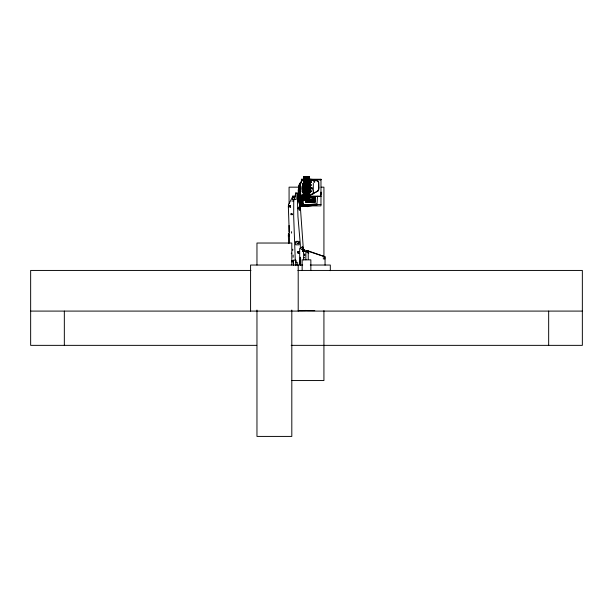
<?xml version="1.0" encoding="UTF-8"?>
<svg xmlns="http://www.w3.org/2000/svg" width="613" height="613" viewBox="0 0 613 613"><rect width="100%" height="100%" fill="white"/><g stroke="black" fill="none" stroke-linecap="round" stroke-linejoin="round"><path stroke-width="0.92" d="M288.884 207.117L288.447 205.041L288.884 205.922M295.811 261.989L295.811 260.203L293.366 260.127L293.351 263.59M299.458 201.033L299.458 198.214L299.512 198.865M300.316 263.046L300.316 260.985M307.864 205.707L300.906 205.876L300.906 205.378L301.78 205.478M300.906 201.823L300.906 201.087M300.906 200.305L300.906 199.524M304.102 196.466L301.42 196.359L303.404 196.129M302.952 187.839L302.96 187.647A3.571 3.571 0 0 0 303.006 189.019L303.129 189.34M302.968 187.647L302.945 188.835L302.968 187.555M299.121 188.268L299.489 184.046L302.914 179.847C303.864 178.161 297.267 185.831 299.182 187.961C298.071 191.616 299.152 196.796 303.895 196.221M303.213 185.111L303.213 183.977L302.868 184.329M303.274 249.116L302.876 251.253M303.864 181.946L303.864 176.59L309.136 176.59M304.6 176.59L304.224 181.747L304.201 176.59L304.899 176.59M303.512 251.621L303.512 251.046L304.784 250.786M304.753 192.191L304.715 199.815L304.791 192.382L305.389 192.444L304.868 192.444M304.768 188.114L304.768 189.854L304.768 187.218L305.335 187.478M304.791 184.023L304.715 176.59L304.753 184.222M304.807 181.525L304.868 183.816M308.124 252.035L306.791 251.981L306.791 250.778L325.051 256.793L325.051 265.153M307.282 185.111L307.626 183.977L307.626 185.111M307.902 187.241L307.902 186.375M308.239 259.123L308.239 251.897L306.791 251.981M308.178 194.244L308.178 199.815L308.691 199.815M308.178 182.161C307.419 175.172 309.419 174.115 308.76 181.946L309.09 176.59L309.021 182.643M309.09 199.815L309.09 194.459M309.021 181.525L309.021 184.888M310.094 188.39L309.986 187.762L309.871 189.616A3.647 3.647 0 0 0 309.902 186.942A3.571 3.571 0 0 1 309.917 189.31L309.91 189.471M302.922 179.28L302.899 179.977L304.186 179.448M303.205 187.999L302.845 188.842L303.136 186.651A3.632 3.632 0 0 0 303.213 189.9L302.899 188.444L303.205 189.547M304.531 192.382L304.186 199.815L304.6 199.815L304.607 191.34M320.921 193.67L320.982 192.091M308.492 181.946L308.515 176.59M292.623 260.793L292.685 260.471M299.458 200.934L299.458 200.459M306.485 202.397L305.856 202.068L305.872 199.302M292.746 261.406L292.738 261.812M297.428 200.091L297.972 216.856L300.332 244.602L300.309 248.487L299.673 248.533L299.673 261.736M299.458 198.428L299.458 198.865M308.707 199.562C309.55 201.225 306.331 201.194 307.082 199.562L307.197 200.597M300.278 205.96L303.274 248.196L303.014 251.192L303.159 247.752L302.086 247.614L302.094 246.947L303.159 247.545M303.849 191.34L303.864 199.815L304.117 194.459M310.324 188.091C312.232 188.75 308.462 188.712 310.331 186.007M310.967 188.268C309.665 187.333 311.105 189.463 310.799 187.969M320.967 192.628L320.936 194.421M310.094 188.191L310.094 188.038M301.458 182.482L301.473 182.099M310.921 184.927L310.937 185.662L310.155 185.609L310.124 185.111L310.914 184.888M301.489 181.578L301.466 181.226M305.734 185.364L305.734 184.858L305.741 185.609C306.983 186.574 306.416 183.708 306.508 184.927M305.734 191.379L305.741 190.62C306.983 189.655 306.416 192.52 306.508 191.302M310.147 185.364L310.155 185.111M310.147 191.379L310.155 190.62L310.937 190.597L310.921 191.302M320.928 194.735L320.913 195.218M317.557 196.26L317.005 203.723L308.155 204.727A57.124 56.358 0 0 1 304.523 204.719C302.523 204.474 302.393 201.225 303.343 199.991A0.935 0.927 8.4 0 0 302.623 198.788L301.42 198.581M304.324 251.046L304.377 249.767M310.048 188.045L309.871 187.08L310.101 187.808M292.631 260.448L292.623 260.893M314.431 201.869L314.737 201.248M292.156 201.447L292.186 200.696M300.654 191.693L300.676 186.099M311.542 187.999L311.427 188.467M305.489 190.398L305.596 189.907M316.752 180.85L317.22 180.705L318.561 182.237L318.637 188.973A2.667 2.667 0 0 1 317.672 191.026L309.266 195.915M313.672 199.662L313.059 199.915L312.952 199.455L313.672 199.662L312.952 199.455M299.512 196.298L299.458 197.133L299.458 195.922M308.569 201.646L308.431 200.987C306.868 202.351 310.661 200.995 309.565 199.554A1.356 1.356 0 0 0 308.684 198.336M293.604 201.325L293.734 199.577L296.209 199.447L295.972 192.942L294.025 199.562L295.803 193.325M292.148 214.772L292.156 213.562M309.871 186.137L310.094 185.762M300.286 188.268L300.661 186.191M307.19 190.467L307.419 186.015M307.419 189.846L307.419 190.321L307.795 190.099M309.91 187.057L310.025 188.597M293.144 257.322L293.16 255.046M307.419 186.383L307.358 185.969M305.588 186.252L305.098 186.084M296.424 242.74L296.11 242.694M302.952 188.697L302.807 188.52M306.086 200.803L306.829 201.646L306.01 201.761C307.082 200.512 312.914 203.853 314.423 201.125C316.699 197.57 310.684 197.256 308.408 198.106M303.282 188.199L302.945 187.739M307.971 201.187L308.339 201.792L307.259 201.777M288.7 206.52L288.616 206.397M288.7 235.269L288.616 235.139M302.86 196.528L303.297 196.512M308.753 196.735L308.783 195.785M306.339 200.995L306.561 200.282L306.937 200.788C305.19 201.179 307.458 201.064 306.561 200.282M310.002 188.773L309.879 189.294M312.4 189.333L312.523 187.739M311.412 200.934L311.435 199.861L310.523 200.413L311.412 200.934L311.442 199.861L310.561 200.099L311.12 201.064L311.764 200.42M292.868 196.643L292.355 199.631L293.734 199.577L293.681 216.351L295.274 260.173M314.768 201.93L314.684 201.217M311.182 188.697L311.067 187.563M292.539 198.275L292.685 197.516M307.841 184.207L307.741 183.701L307.649 184.207M307.987 192.536L307.496 192.344L308.117 192.559M303.129 187.478L303.696 187.218M301.91 203.8L301.857 200.42A0.973 0.95 -25.2 0 1 301.65 199.248L301.619 198.612L301.65 199.24A0.927 0.927 0 0 0 302.086 200.558L302.883 200.535M305.335 188.75L304.768 189.019M307.542 187.478L308.109 187.218M309.971 189.333L309.871 186.911M292.838 196.765L292.93 196.344M292.662 197.363L292.922 196.298L293.405 196.283L293.129 197.378L292.677 197.302M292.899 196.497L293.045 195.869L288.348 205.071L288.884 207.186L288.34 206.267M309.994 187.839L309.994 188.566M303.19 186.482L302.86 186.076M303.006 189.739L302.776 190.467M305.565 190.145L305.098 189.915L305.527 190.206M305.596 190.16L302.868 189.984L303.06 191.601L302.776 190.988M307.274 186.076L307.795 186.268M307.305 189.915L307.282 192.252L310.009 192.252C310.492 187.455 308.699 191.248 309.963 189.892M309.511 186.084L310.094 186.49M297.213 243.261L297.596 243.131M300.431 190.513L300.431 189.815L300.37 190.704M293.129 197.378L292.891 196.413L292.723 197.102L293.206 197.087M313.097 191.003L312.929 190.888M293.405 196.283L292.799 196.796M300.041 206.933C299.818 203.355 300.362 208.596 300.041 207.079M304.232 197.961L303.941 197.715M311.473 182.168L310.975 181.295L310.469 182.168L311.473 182.199L310.515 182.245M314.078 199.646L313.266 200.466L312.446 199.646L313.266 198.834L314.078 199.646A0.828 0.828 0 0 1 312.852 200.367A0.828 0.828 0 0 1 312.852 198.934A0.828 0.828 0 0 1 314.094 199.646L313.848 199.133M314.821 198.443C315.511 198.359 311.389 197.133 309.044 197.915M300.853 204.566L300.853 204.129M309.963 190.176L307.305 190.145M304.04 198.283C299.857 196.957 302.883 199.554 303.389 197.302M302.822 187.731L303.167 186.59L302.791 188.199L303.182 189.846M302.592 185.701L302.493 186.314L302.546 185.793M300.577 187.846L300.699 191.103M306.829 201.646L306.01 201.892L306.324 201.187M314.707 197.915L314.929 201.899L306.216 201.968L306.071 201.317M306.523 191.44L305.741 191.624L305.741 190.62M310.937 191.44L310.155 191.624M306.623 200.903L306.875 200.397M318.706 182.122L318.706 189.463L317.312 191.417L318.293 190.482L318.76 187.18L318.622 182.207L317.289 180.597A69.093 69.093 0 0 0 309.236 179.801M308.822 205.784L307.527 206.681L306.033 206.114M303.948 194.49L303.19 195.846L303.627 195.693M295.428 194.229C295.558 192.704 297.075 192.336 295.834 193.256L296.209 193.47M291.573 253.744L291.374 253.184M302.309 196.865L301.895 197.884L303.014 198.191M303.098 194.926L303.481 193.984L303.144 194.819L304.217 195.256M304.178 195.363L303.144 194.819M302.998 198.237L303.343 197.409L302.27 196.972M303.182 190.283L302.776 190.099L303.381 189.969M302.776 185.241L303.06 184.628L302.868 190.03M307.473 184.628L307.197 189.846M304.002 191.517L304.232 191.992L304.454 191.517M308.362 184.467L308.868 184.344L308.646 184.819M306.01 201.761L306.293 201.363M314.431 198.014L314.163 198.482L314.913 198.099L314.553 198.443M289.75 206.78L290.271 206.183L289.627 206.497L290.393 206.773M308.86 180.521L309.266 179.249L312.232 179.785M300.278 206.006L300.155 206.681M308.615 180.345L308.684 179.893L316.768 180.651M310.906 191.7L310.906 190.62M314.776 198.612L314.998 198.206M317.22 180.705L318.561 182.237M301.619 310.599L302.301 310.599M300.707 186.222L300.638 191.425M297.474 243.346L297.589 243.146M305.711 185.662L305.741 184.605L306.523 184.789M309.565 199.554L308.944 199.8L309.741 199.823L309.565 200.321A1.356 1.356 0 0 1 308.684 201.539L308.27 201.8M313.059 199.915L313.488 199.547M309.688 186.452L310.009 183.977L307.282 183.977L307.481 186.452M290.554 207.148L290.225 205.707M302.922 199.961L302.086 200.19M311.151 188.965L310.607 189.256L310.04 188.429M307.481 185.946L309.94 186.375M312.745 199.072L313.266 198.888M313.787 200.229L313.266 200.405M310.845 200.505L311.396 200.528M299.228 192.995A2.843 2.843 0 0 0 299.611 194.367L300.853 195.509L303.312 195.8M310.561 200.099L310.791 199.922M298.278 192.781L299.152 191.9L299.688 194.658M302.868 190.337L303.213 189.984L303.213 192.252L302.868 191.907M310.009 185.892L309.657 186.245L309.657 183.977L310.009 184.329M305.596 191.907L305.243 192.252L305.243 189.984L305.596 190.337M307.282 190.337L307.626 189.984L307.626 192.252L307.282 191.907M310.009 191.907L309.657 192.252L309.657 189.984L310.009 190.337M315.113 202.098L315.082 197.8L315.113 202.098L310.454 202.259M298.539 243.077L298.73 242.901M302.876 185.67L302.876 185.67A4.352 4.352 0 0 0 303.236 191.172M309.803 187.67L309.925 187.264A3.632 3.632 0 0 1 309.856 189.379M300.37 190.904L300.814 191.877M288.34 233.821L288.884 235.928L288.447 233.783L288.884 234.664M303.994 184.819L304.232 184.383L304.469 184.819M308.408 184.819L308.646 184.674M303.274 250.656L303.274 249.614M300.853 204.803L300.906 203.999M305.228 184.207L305.128 183.701L305.036 184.207M305.856 202.068L315.036 202.029M311.12 201.064L311.672 200.742M312.239 194.375L313.603 193.593M310.209 187.44L310.852 187.31M303.68 257.858L304.469 257.422M305.128 186.865L304.377 187.272L303.358 186.865L303.358 184.252L305.128 184.252L305.128 186.865L303.358 186.865M303.358 189.363L304.109 188.957L305.128 189.363L305.128 191.976L303.358 191.976L303.358 189.363L305.128 189.363M309.542 186.865L308.791 187.272L307.772 186.865L307.772 184.252L309.542 184.252L309.542 186.865L307.772 186.865M307.772 189.363L308.523 188.957L309.542 189.363L309.542 191.976L307.772 191.976L307.772 189.363L309.542 189.363M313.81 201.777C315.228 201.041 315.22 198.819 313.81 198.106M303.297 179.839L304.408 179.433M306.194 200.75L306.707 200.658M300.309 248.487L302.086 247.614M305.496 185.984L305.243 183.977L305.596 184.329M308.661 179.824L308.661 180.337M288.447 206.236L290.095 205.692L288.462 206.297M289.995 206.604L290.21 206.221M299.313 196.206L299.458 197.309L299.313 196.911M308.331 196.076L317.503 191.294A2.728 2.728 0 0 0 318.699 188.973L318.699 187.218M302.883 196.375L303.282 196.574L302.922 196.367M307.58 176.582L305.374 176.582M305.374 199.823L306.278 199.815M317.166 204.98C312.561 204.934 306.071 207.907 302.109 204.903M307.941 201.233L308.423 201.501M299.749 205.876L299.182 210.083L300.041 209.769M307.036 201.754L307.519 201.8M298.041 208.581L300.041 209.248L300.041 205.539M304.784 250.924L306.5 250.809M291.298 253.376L291.742 253.345M306.5 251.368L303.512 251.529L303.741 259.943M307.19 186.62L307.611 186.597M308.554 200.712L307.113 200.474M299.834 189.517L298.278 189.57L298.278 196.221L301.42 196.29M304.715 179.923L302.914 179.847L304.768 179.839M302.914 179.847L304.523 179.801M306.722 176.59L307.228 176.59M306.239 199.807L305.726 199.815M314.63 310.599L307.596 310.599M306.692 199.815L307.58 199.823M307.734 205.746L303.581 205.677M299.175 206.742L300.041 206.727M312.753 310.599L313.442 310.599M314.193 310.599L314.76 310.592M305.726 176.59L305.596 192.252L302.868 192.252M308.63 176.59L308.393 182.161M300.209 310.599L299.627 310.599M301.42 179.257L304.814 179.241M320.974 179.257L308.615 179.241L316.415 179.938M304.814 179.479L301.42 179.824L304.814 179.824M308.615 179.479L320.974 179.479M301.42 179.647L304.814 179.647M308.615 179.647L320.974 179.647M308.615 179.824L320.974 179.824M303.588 184.222L303.588 181.525L304.868 181.525L304.807 187.126M309.167 182.659L309.167 183.816M302.868 183.977L305.596 183.977M305.711 185.111L306.523 184.888L306.5 185.364M302.776 185.762L303.397 185.762M302.868 186.245L305.596 186.245M302.776 186.528L303.358 186.528M304.868 187.126L303.588 187.126L303.588 186.007M308.002 187.126L309.281 187.126L309.281 186.007M299.435 187.164L289.075 187.164L289.075 203.439M309.182 187.218L309.749 187.478L309.488 189.019L309.22 181.525M321.097 187.164L323.925 187.164L323.925 256.088M303.696 189.019L303.129 188.75M308.109 189.019L307.542 188.75M304.868 189.103L303.588 189.103L303.588 190.344M308.002 189.103L309.281 189.103L309.281 190.344M302.776 189.701L303.358 189.701M305.711 191.118L306.523 190.904L306.5 191.34M310.124 191.118L310.937 190.904L310.914 191.34M303.588 192.191L303.588 194.704L304.868 194.704M309.059 196.129L320.974 196.129M301.42 196.466L302.914 196.466M309.565 196.466L320.974 196.466M303.826 199.815L309.136 199.815L309.021 191.34M301.42 204.543L320.974 204.543M298.202 207.401L299.749 207.401M301.129 249.468L302.577 249.468M304.761 249.767L303.657 249.767L303.657 251.046M323.204 257.835L325.051 257.835M323.204 258.885L325.051 258.885M302.692 265.038L250.579 265.038L250.579 311.09M310.308 265.038L330.315 265.038L330.315 270.678M250.947 270.44L30.65 270.44L30.65 345.357L256.724 345.357M297.88 270.44L582.35 270.44L582.35 345.357L291.183 345.357M305.404 310.599L298.339 310.599M30.65 311.09L582.35 311.09M291.903 380.55L323.925 380.55L323.925 310.661M304.385 199.815L304.201 194.65M298.064 197.662L299.313 197.67M304.332 199.815L304.316 194.244M303.159 248.188L303.274 248.633M298.278 195.685L301.351 195.762L300.132 195.103L299.236 193.555L300.132 195.103L301.358 195.754M309.519 197.616L315.082 197.8M298.278 190.268L299.466 190.314M308.852 197.631L315.036 197.846M306.017 176.598L305.918 202.029M299.175 209.094L300.041 209.14M308.308 180.13L317.289 180.597M295.811 262.31L297.267 262.387L297.267 265.184M307.328 310.569L305.335 310.423L305.879 310.569M302.83 196.076L304.324 196.229M303.504 196.122L303.918 196.168M315.733 179.762L312.814 179.433L316.185 179.931M310.155 184.605L310.937 184.789M300.906 205.401L302.048 205.539M303.351 196.022L303.925 196.099M317.25 180.651L316.569 180.544A69.008 69.008 0 0 0 308.408 179.831M316.653 180L312.117 179.387A75.376 59.4 -90 0 0 308.983 179.241M309.427 199.999L308.944 199.8M302.033 195.853C297.42 194.719 300.018 188.498 299.259 185.348A2.728 2.728 0 0 1 299.834 183.639L299.159 185.095L299.175 192.995M308.99 179.371L310.316 179.961M288.34 235.017L288.884 235.928M310.975 182.459L310.469 182.168M309.304 200.183L309.174 199.577M308.201 251.621L307.864 250.778L325.051 256.793M312.477 194.045L312.186 193.187M302.186 198.283L301.895 194.183M303.343 197.409L302.255 197.003L302.033 197.846M302.47 205.669L303.113 205.953M300.355 184.467L299.596 184.122L300.324 184.528M303.159 249.698L303.159 249.575M308.615 198.298L309.58 199.646M307.136 201.746L306.155 200.911M308.883 184.819L308.362 184.59M307.282 185.892L307.626 186.245L307.626 184.797M302.868 185.892L303.213 186.245L303.213 184.797M307.481 190.283L307.795 189.969M299.565 194.39L300.132 195.103M300.768 191.831L300.493 191.057M299.274 201.325L299.313 200.65M310.906 184.528L310.906 185.609M308.239 251.897L308.822 253.062M290.271 206.32L290.654 207.11M307.864 250.771L308.239 251.537M309.864 188.367L309.917 187.233M308.868 191.517L308.362 191.762M307.19 190.988L307.473 191.601M303.121 189.724L302.883 188.459M302.094 246.947L302.27 247.376M312.507 199.646L312.684 200.167M299.458 202.382L299.313 201.93L299.458 202.443M306.186 200.903L306.125 199.21M303.006 186.383L303.006 185.908M299.313 199.953L299.458 200.627M293.366 263.682L293.658 265.153L293.252 262.019M306.784 250.717L306.791 251.667L308.124 251.69L308.124 253.069M300.853 201.761L300.906 202.374M299.458 202.098L299.512 202.765M295.903 264.816L295.811 260.203M303.826 249.767L303.933 251.046M300.853 200.16L300.906 200.926M300.853 196.696L300.906 197.493M300.853 198.428L300.906 199.263M301.742 201.026L301.895 203.462M311.381 187.923L311.404 188.321M288.34 206.236L289.612 243.039M288.34 234.986L288.631 243.476M304.263 194.658L304.347 198.099M304.117 181.946L304.048 176.59L304.025 182.161M299.458 204.313L299.458 204.826L299.458 204.229M299.152 189.54L299.152 190.298M308.492 194.459L308.515 199.815M309.381 188.114L309.381 190.727M304.967 188.114L304.967 190.727M304.515 176.59L304.523 184.023M304.201 181.747L304.263 176.59L304.332 182.161M303.512 251.23L306.5 251.529M302.945 188.375L302.945 188.543M548.666 311.09L548.666 345.357M320.974 179.241L320.974 205.884L301.42 205.884L301.42 195.838M313.304 183.134L313.304 193.447M310.852 270.563L310.852 259.843L302.148 259.843L302.148 270.563M310.331 189.057L310.331 190.528M309.803 186.452L309.803 189.777M309.281 184.222L309.281 181.525L308.002 181.525L308.002 190.344M309.281 192.191L309.281 194.704L308.002 194.704L308.063 191.907M309.22 191.907L309.22 194.704M308.937 176.59L308.937 182.161M308.937 194.244L308.63 199.815L308.393 194.244M308.262 181.525L308.262 184.888M308.262 191.34L308.262 194.704M308.117 182.061L308.117 184.222M308.117 192.191L308.117 194.175M307.397 176.59L307.397 184.023M307.397 192.382L307.397 199.815M307.105 176.59L307.105 199.815M307.013 176.59L307.013 199.815M305.948 176.59L305.948 199.815M305.864 252.341L305.864 259.812M305.565 192.382L305.565 199.815M305.389 186.452L305.389 189.777M304.807 191.907L304.807 194.704M304.761 254.134L304.761 255.544M304.607 182.643L304.607 181.525L304.607 184.888M304.469 254.142L304.469 255.552M304.025 194.244L304.025 199.815M303.864 176.59L303.849 184.888M303.65 181.525L303.65 194.704M303.489 188.114L303.489 190.727M302.914 196.083L302.914 205.884M302.73 246.985L302.73 247.583M302.577 251.636L302.577 248.503A0.874 0.858 0 0 0 302.01 247.698M302.102 205.577L302.102 206.558M301.42 179.241L301.42 182.689M301.274 182.053L301.274 183.095M301.052 204.949L301.052 206.037M300.906 195.945L300.906 205.876M300.608 258.027L300.608 265.368M300.37 183.111L300.37 193.424M300.324 182.482L300.324 194.099M300.316 257.176L300.316 265.368M300.056 187.915L300.056 188.612M299.703 209.271L299.703 210.083M299.458 195.823L299.512 204.849M299.389 262.019L299.389 264.402M298.761 192.03L298.761 193.432M298.761 193.769L298.761 194.712M298.761 195.693L298.761 196.635M298.761 197.953L298.761 198.903M298.761 200.221L298.761 201.171M298.761 202.144L298.761 203.087M298.301 192.628L298.301 201.554M298.202 265.038L298.202 311.09M298.064 193.026L298.064 200.673M298.01 193.034L298.01 200.872M292.738 249.192L292.738 250.456M291.811 265.046L291.811 243.032L256.962 243.032L256.962 265.046M291.811 310.048L291.811 436.418L256.962 436.418L256.962 310.048M291.573 231.676L291.573 233.132M291.573 260.425L291.573 261.874M291.114 213.385L291.114 214.834M289.075 225.454L289.075 232.158M64.334 311.09L64.334 345.357M309.894 187.808A3.433 3.433 0 0 1 309.856 188.973M295.864 265.383A8.138 0.59 86.2 0 1 295.75 264.05M303.389 199.708A0.927 0.927 0 0 1 302.623 200.62M291.114 214.121L291.987 214.305L291.114 214.121M307.902 188.114L307.902 190.727L307.902 188.114M300.033 203.922L300.033 204.558L300.033 203.937M309.657 196.421L309.657 195.8L309.657 196.421M288.677 205.707L288.677 205.707M288.677 234.45L288.677 234.45M298.5 242.648L298.454 243.116L298.5 242.648M303.404 195.493L303.351 195.915L303.404 195.493M297.65 252.05L297.949 253.169L299.673 253.468L298.278 253.292L297.55 252.41L297.811 251.797L299.673 251.407L297.65 252.05M301.88 199.455L301.918 200.022L301.948 199.401M313.956 181.586C314.078 183.892 316.009 180.544 313.956 181.586M304.002 184.344L304.454 184.712L304.002 184.344M303.979 197.7L304.102 198.091L303.979 197.7M288.876 205.853L288.462 204.964L288.876 205.853M310.737 199.493L310.193 200.803L311.496 201.34L312.04 200.037L310.737 199.493M312.806 198.543L312.163 200.106L313.726 200.757L314.369 199.187L312.806 198.543M302.569 197.309L302.661 197.976L302.569 197.309M297.182 241.323L295.673 241.399L295.673 244.802L299.152 244.825L299.152 241.392L297.182 241.323M310.094 183.379L302.776 183.379L302.776 193.018L310.094 193.018L310.094 183.379M300.554 187.701L300.439 187.287L300.554 187.701"/></g></svg>
